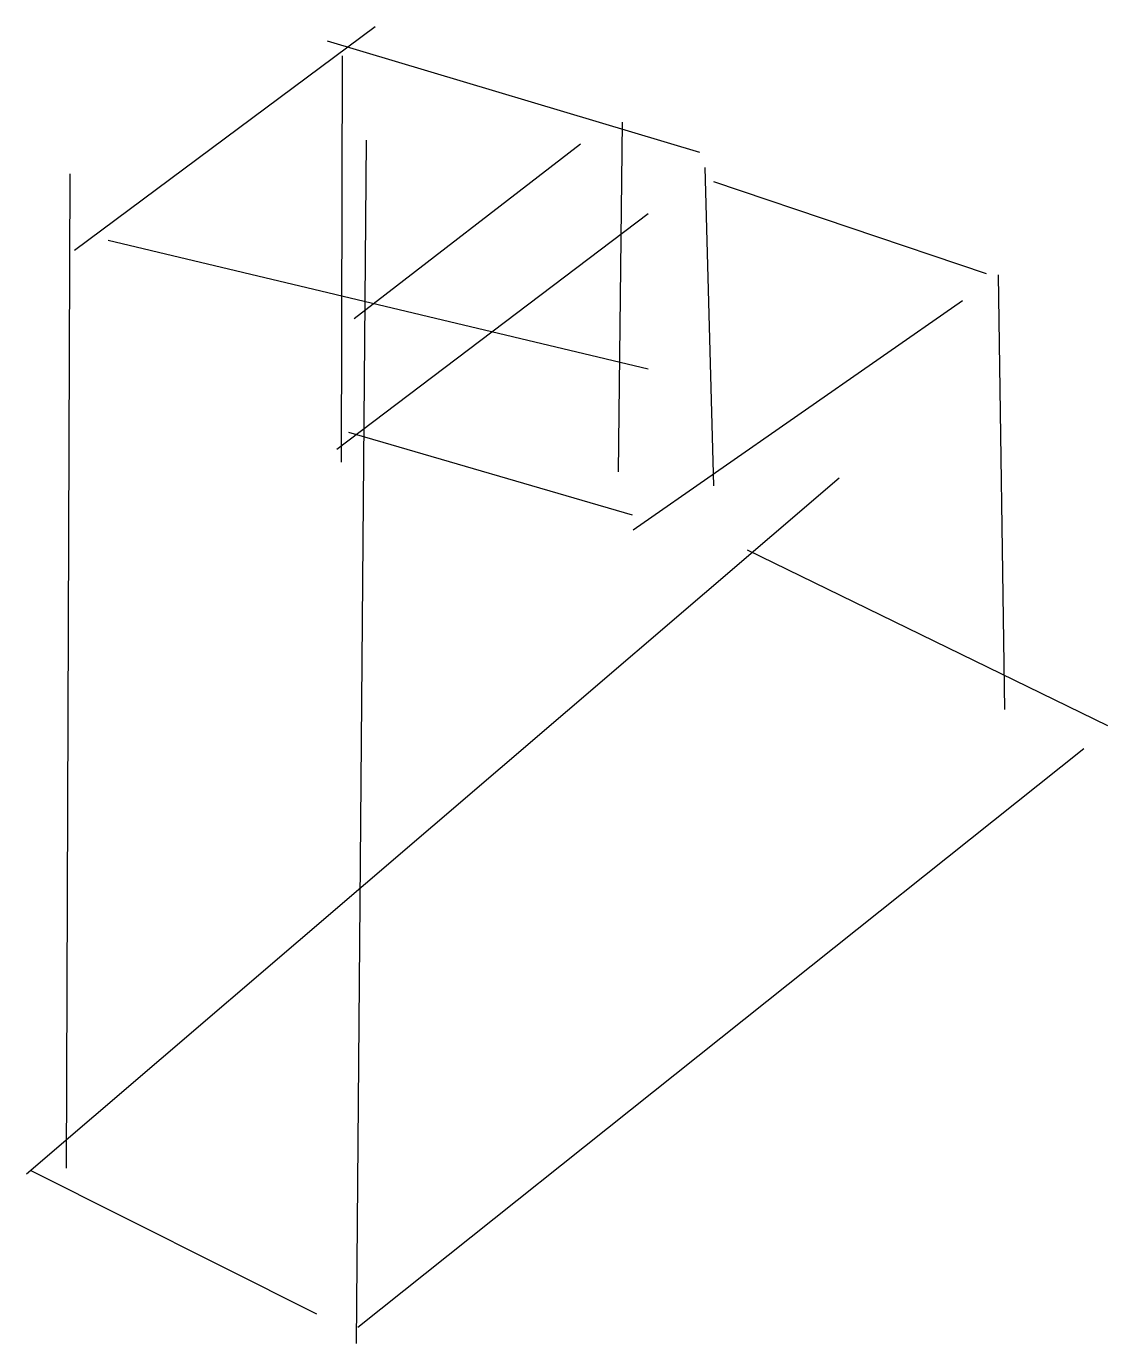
# Model space of a CAD drawing. Header units: millimetres. Extents: x -958.2 to -906, y 647.8 to 711.5.
import ezdxf

# ---------------------------------------------------------------- set-up
doc = ezdxf.new("R2010")
doc.units = ezdxf.units.MM
doc.layers.get('0').update_dxf_attribs({"lineweight": 30})

msp = doc.modelspace()

# ---------------------------------------------------------------- linework, layer by layer
for p, q in [((-955.921, 700.672), (-941.388, 711.495)), ((-943.709, 710.798), (-925.71, 705.409)), ((-942.982, 710.073), (-943.034, 690.434)), ((-929.445, 706.86), (-929.651, 689.962)), ((-941.82, 706), (-942.306, 647.841)), ((-942.412, 697.378), (-931.468, 705.824)), ((-925.45, 704.677), (-925.035, 689.288)), ((-956.145, 704.368), (-956.314, 656.316)), ((-925.035, 704.004), (-911.86, 699.548)), ((-943.242, 691.056), (-928.2, 702.456)), ((-954.29, 701.16), (-928.2, 694.942)), ((-911.286, 699.482), (-910.971, 678.483)), ((-928.925, 687.164), (-913.001, 698.252)), ((-942.67, 691.879), (-928.977, 687.889)), ((-958.246, 656.043), (-918.966, 689.675)), ((-923.419, 686.204), (-905.991, 677.706)), ((-942.23, 648.642), (-907.147, 676.607)), ((-958.033, 656.203), (-944.226, 649.279))]:
    msp.add_line(p, q)

doc.saveas('drawing.dxf')
